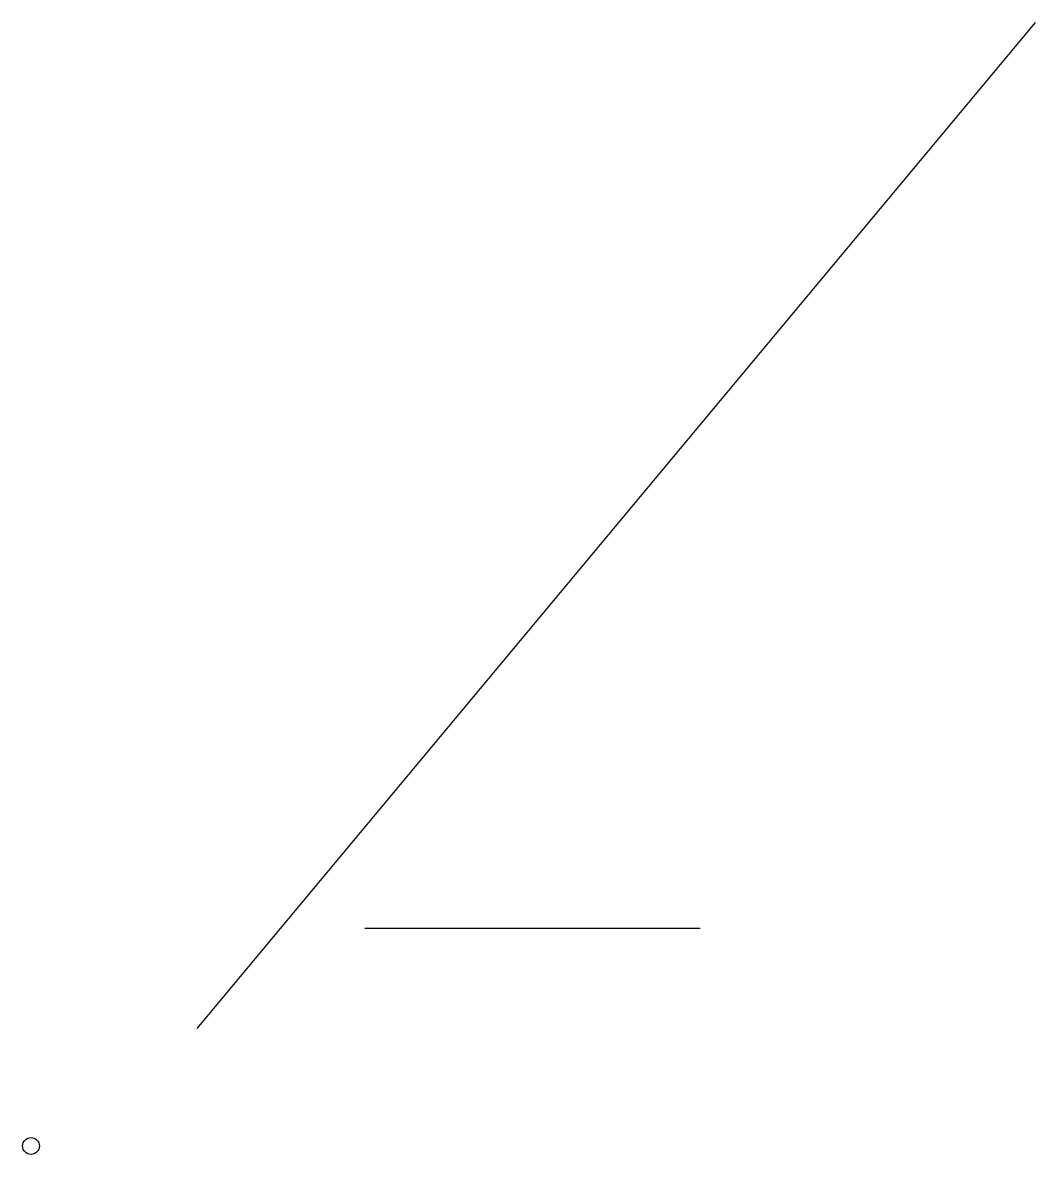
# Model space of a CAD drawing. Extents: x 48 to 350, y 62 to 400.
import ezdxf

# ---------------------------------------------------------------- set-up
doc = ezdxf.new("R2010")
doc.units = 0
doc.layers.add('Circles', color=7, linetype='CONTINUOUS')
doc.layers.add('Lines', color=7, linetype='CONTINUOUS')

msp = doc.modelspace()

# ---------------------------------------------------------------- linework, layer by layer
at = {"layer": 'Circles', "color": 0}
msp.add_circle((50.4, 65), 2.5, dxfattribs=at)
at = {"layer": 'Lines', "color": 0}
for p, q in [((100, 100), (350, 400)), ((150, 130), (250, 130))]:
    msp.add_line(p, q, dxfattribs=at)

doc.saveas('drawing.dxf')
